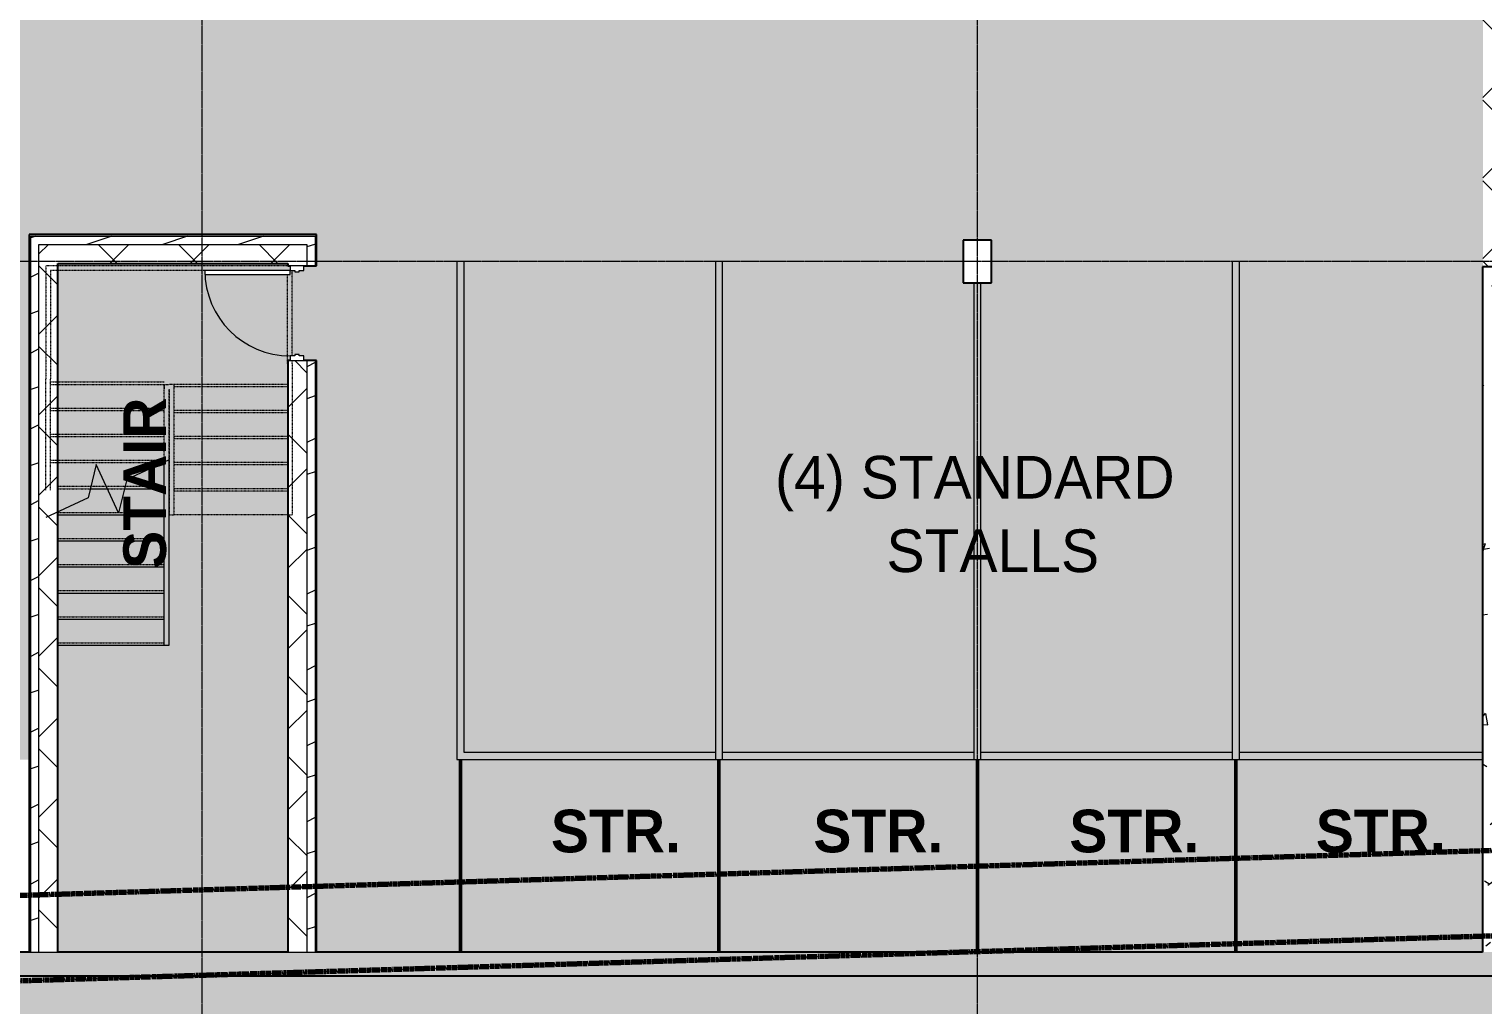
# Model space of a CAD drawing. Header units: inches. Extents: x -4414 to -113, y 9396 to 12816.
# Drawn here: x -2564 to -1951, y 9885 to 10297 of the extents above; entities that cross this region are included whole.
import ezdxf

# ---------------------------------------------------------------- set-up
doc = ezdxf.new("R2010")
doc.units = ezdxf.units.IN
doc.header["$MEASUREMENT"] = 0
for name, pattern in [('Double Dash 3_8_', [1, 0.375, -0.125, 0.125, -0.125, 0.125, -0.125]), ('Grid Line 1_2_', [0.875, 0.5, -0.125, 0.125, -0.125]), ('Overhead 1_16_', [0.101562, 0.0625, -0.039062])]:
    doc.linetypes.add(name, pattern=pattern)
for name, color, linetype, lineweight in [('0-1', 7, 'Continuous', 5), ('A-AREA-2', 250, 'Continuous', 50), ('A-AREA-IDEN', 2, 'Continuous', 9), ('A-DOOR', 31, 'Continuous', 9), ('A-DOOR-1', 31, 'Continuous', 13), ('A-DOOR-FRAM', 31, 'Continuous', 13), ('A-GENM', 5, 'Continuous', 9), ('A-GENM-IDEN', 13, 'Continuous', 9), ('A-WALL', 113, 'Continuous', 9), ('A-WALL-3', 113, 'Continuous', 25), ('A-WALL-PATT-2', 111, 'Continuous', 9), ('C-PROP-LINE', 91, 'Double Dash 3_8_', 70), ('C-TOPO', 7, 'Continuous', 9), ('S-COLS', 52, 'Continuous', 9), ('S-COLS-1', 52, 'Continuous', 25), ('S-FNDN-2', 32, 'Continuous', 25), ('S-GRID-1', 1, 'Grid Line 1_2_', 9), ('S-STRS', 31, 'Continuous', 9), ('S-STRS-5', 31, 'Continuous', 5), ('S-STRS-6', 31, 'Overhead 1_16_', 9), ('S-STRS-MBND', 31, 'Overhead 1_16_', 9), ('S-STRS-MBND-3', 31, 'Continuous', 9)]:
    doc.layers.add(name, color=color, linetype=linetype, lineweight=lineweight)
doc.layers.add('A-AREA-PATT-1', color=7, linetype='Continuous', lineweight=9, transparency=0.9)
doc.styles.add('Century Gothic', font='ufonts.com_century-gothic.ttf', dxfattribs={"height": 18})
doc.styles.add('Century Gothic_B', font='GOTHICB.TTF', dxfattribs={"height": 18})
pattern_1 = [(0, (0, 0), (48, 48), [48, -48]), (0, (0, 18), (48, 48), [48, -48]), (0, (0, 36), (48, 48), [48, -48]), (90, (6, 42), (-48, 48), [48, -48]), (90, (24, 42), (-48, 48), [48, -48]), (90, (42, 42), (-48, 48), [48, -48])]
pattern_2 = [(50, (0, 0), (55.0854, -4.81984), [5.76, -63.36]), (355, (0, 0), (-10.6557, 57.76853), [4.608, -50.688]), (100.451, (4.59, -0.4), (44.42947, 52.94866), [4.895, -53.848]), (46.184, (0, 15.36), (81.96444, -12.71212), [8.64, -95.04]), (96.636, (6.83, 14.3), (71.7815, 74.8124), [7.343, -80.772]), (351.184, (0, 15.36), (71.78195, 74.8124), [6.912, -76.032]), (21, (7.68, 11.52), (45.84207, -30.92146), [5.76, -63.36]), (326, (7.68, 11.52), (18.68706, 55.69148), [4.608, -50.688]), (71.451, (11.5, 8.943), (64.5289, 24.7701), [4.895, -53.848]), (37.5, (0, 0), (0.933895, 25.566816), [2.534, -47.539, 2.534, -48.922, -50.88]), (37.5, (0, 0), (0.933895, 25.566816), [-101.53, 2.534, -48.346]), (7.5, (0, 0), (20.20404, 30.2913), [2.534, -26.803, 2.534, -46.387, -19.392]), (7.5, (0, 0), (20.20404, 30.2913), [-78.259, 2.534, -16.858]), (327.5, (-17.126, 0), (40.997785, -1.732403), [2.534, -16.666, 2.534, -57.37, -79.488]), (327.5, (-17.126, 0), (40.997785, -1.732403), [-79.104, 2.534, -76.954]), (317.5, (-24.806, 0), (44.78888, 7.68784), [2.534, -22.426, 2.534, -37.248, -56.448]), (317.5, (-24.806, 0), (44.78888, 7.68784), [-64.742, 2.534, -53.914])]
pattern_3 = [(0, (0, 0), (61.44, 15.36), [2.534, -43.546, 2.534, -43.546, -245.76]), (0, (0, 0), (61.44, 15.36), [-92.16, 2.534, -89.626, 2.534, -43.546, -107.52]), (0, (0, 0), (61.44, 15.36), [-230.4, 2.534, -28.186, 2.534, -74.266]), (120, (23.04, 7.68), (-44.02215, 45.5286), [2.534, -43.546, 2.534, -43.546, -245.76]), (120, (23.04, 7.68), (-44.02215, 45.5286), [-92.16, 2.534, -89.626, 2.534, -43.546, -107.52]), (120, (23.04, 7.68), (-44.02215, 45.5286), [-230.4, 2.534, -28.186, 2.534, -74.266]), (240, (30.72, 38.4), (-17.41785, -60.8886), [2.534, -43.546, 2.534, -43.546, -245.76]), (240, (30.72, 38.4), (-17.41785, -60.8886), [-92.16, 2.534, -89.626, 2.534, -43.546, -107.52]), (240, (30.72, 38.4), (-17.41785, -60.8886), [-230.4, 2.534, -28.186, 2.534, -74.266])]
pattern_4 = [(45, (0, 0), (-16.970563, 16.970563), []), (135, (0, 0), (-16.970563, -16.970563), [])]
pattern_5 = [(216.87, (12.795, 31.987), (95.9612857, 63.9749714), [15.994, -143.942]), (206.565, (31.987, 22.391), (-31.986981, -31.986924), [35.763, -35.763]), (198.435, (31.987, 6.397), (-63.974746, -31.987128), [20.231, -80.922])]

# ---------------------------------------------------------------- blocks, each defined once
blk = doc.blocks.new('1750 Ox - Topography_rvt-1-FLOOR PLAN - BASEMENT')
at = {"layer": 'C-TOPO'}
h = blk.add_hatch(dxfattribs=at)
h.set_pattern_fill('FP_1', color=256, style=0, pattern_type=2)
h.set_pattern_definition(pattern_1)
h.paths.add_polyline_path([(-4244.96, 9706.1), (-4070.23, 9706.1), (-4070.23, 12148.59), (-4068.73, 12172.21), (-4064.23, 12195.45), (-4064.23, 9706.1), (-3984.43, 9706.1), (-3985.12, 9768.03), (-2561.12, 9811.51), (-2561.12, 9897.39), (-2637.92, 9897.39), (-2637.92, 9869.2), (-3902.72, 9830.57), (-3902.72, 10324.59), (-3830.72, 10324.59), (-3830.72, 10780.59), (-4004.23, 10780.59), (-4004.23, 12148.59), (-4002.41, 12169.43), (-3997, 12189.63), (-3988.16, 12208.59), (-3976.16, 12225.72), (-3961.37, 12240.51), (-3944.23, 12252.51), (-3925.28, 12261.35), (-3905.07, 12266.77), (-3884.23, 12268.59), (-2637.92, 12268.59), (-2637.92, 12088.59), (-2561.12, 12088.59), (-2561.12, 12268.59), (-514.29, 12268.59), (-514.29, 12328.59), (-3931.1, 12328.59), (-3907.86, 12333.08), (-3884.23, 12334.59), (-514.29, 12334.59), (-514.29, 12461.9), (-4244.96, 12461.9), (-4244.96, 9808.7)], flags=0)
h.paths.add_polyline_path([(-3866.72, 10552.59), (-3993.77, 10552.59), (-3993.77, 10676.21), (-3866.72, 10676.21), (-3866.72, 10568.45)], flags=0)
h = blk.add_hatch(dxfattribs=at)
h.set_pattern_fill('FP_1', color=256, style=0, pattern_type=2)
h.set_pattern_definition(pattern_1)
h.paths.add_polyline_path([(-673.72, 9706.1), (-514.29, 9706.1), (-514.29, 12268.59), (-2561.12, 12268.59), (-2561.12, 12088.59), (-2540.82, 12088.59), (-2422.69, 12078.59), (-1316.01, 12078.59), (-1318.08, 12088.59), (-1297.31, 12088.59), (-1296.41, 12078.59), (-704.43, 12078.59), (-701.33, 12088.59), (-635.88, 12088.59), (-636.72, 12078.44), (-636.72, 9907.39), (-2561.12, 9907.39), (-2561.12, 9811.51), (-3985.12, 9768.03), (-3984.43, 9706.1), (-747.46, 9706.1)], flags=0)
h.paths.add_polyline_path([(-4064.23, 9706.1), (-4064.23, 12195.45), (-4068.73, 12172.21), (-4070.23, 12148.59), (-4070.23, 9706.1), (-4069.25, 9706.1)], flags=0)
h.paths.add_polyline_path([(-3820.72, 10780.59), (-3820.72, 11276.53), (-3830.72, 11280.3), (-3830.72, 11598.84), (-3820.72, 11601.15), (-3820.72, 11690.89), (-3830.72, 11695.26), (-3830.72, 11718.87), (-3820.72, 11715.86), (-3820.72, 11876.26), (-3830.72, 11870.53), (-3830.72, 12075.88), (-3820.72, 12078.59), (-3167.26, 12078.59), (-3166.56, 12083.35), (-3169.46, 12083.37), (-3171.87, 12088.59), (-3149.04, 12088.59), (-3149.58, 12078.59), (-2891.23, 12078.59), (-2831.2, 12088.59), (-2637.92, 12088.59), (-2637.92, 12268.59), (-3884.23, 12268.59), (-3905.07, 12266.77), (-3925.28, 12261.35), (-3944.23, 12252.51), (-3961.37, 12240.51), (-3976.16, 12225.72), (-3988.16, 12208.59), (-3997, 12189.63), (-4002.41, 12169.43), (-4004.23, 12148.59), (-4004.23, 10780.59), (-3825.72, 10780.59)], flags=0)
h.paths.add_polyline_path([(-3555.07, 12086.41), (-3593.03, 12086.71), (-3592.11, 12088.59), (-3554.47, 12088.59)], flags=0)
h.paths.add_polyline_path([(-3799.39, 12088.34), (-3817.11, 12088.48), (-3817.07, 12088.59), (-3799.32, 12088.59)], flags=0)
h.paths.add_polyline_path([(-2561.12, 12328.59), (-514.29, 12328.59), (-514.29, 12334.59), (-3884.23, 12334.59), (-3907.86, 12333.08), (-3931.1, 12328.59), (-2637.92, 12328.59)], flags=0)
blk = doc.blocks.new('Parking_Stall_Multiple - STANDARD-1566100-FLOOR PLAN - BASEMENT')
at = {"layer": 'A-GENM'}
h = blk.add_hatch(color=256, dxfattribs=at)
h.paths.add_polyline_path([(0, 327), (210, 327), (210, 330), (106.5, 328.5), (3, 330)], flags=0)
h.paths.add_polyline_path([(0, 330), (3, 330), (3, 436), (210, 436), (210, 439), (0, 439), (0, 434.9)], flags=0)
h = blk.add_hatch(color=256, dxfattribs=at)
h.paths.add_polyline_path([(0, 218), (201, 218), (201, 220.87), (106.5, 219.5), (3, 221)], flags=0)
h.paths.add_polyline_path([(3, 330), (106.5, 328.5), (210, 330), (61.98, 330)], flags=0)
h.paths.add_polyline_path([(0, 327), (3, 330), (0.08, 329.92)], flags=0)
h.paths.add_polyline_path([(0, 221), (3, 221), (3, 327), (0, 326.96)], flags=0)
h = blk.add_hatch(color=256, dxfattribs=at)
h.paths.add_polyline_path([(0, 109), (210, 109), (210, 112), (106.5, 110.5), (3, 112)], flags=0)
h.paths.add_polyline_path([(3, 221), (106.5, 219.5), (201, 220.87), (201, 221), (61.98, 221)], flags=0)
h.paths.add_polyline_path([(0, 218), (3, 221), (0.08, 220.92)], flags=0)
h.paths.add_polyline_path([(0, 201.74), (0.08, 112), (3, 112), (3, 218), (0, 217.96)], flags=0)
h = blk.add_hatch(color=256, dxfattribs=at)
h.paths.add_polyline_path([(3, 112), (106.5, 110.5), (210, 112), (24.3, 112)], flags=0)
h.paths.add_polyline_path([(0, 109), (3, 112), (0.08, 111.92)], flags=0)
h.paths.add_polyline_path([(0, 87.7), (0, 6.5), (3, 6.5), (3, 109), (0, 108.96)], flags=0)
for p, q in [((210, 439), (0, 439)), ((0, 439), (0, 327)), ((3, 330), (3, 436)), ((3, 436), (210, 436)), ((210, 436), (210, 439)), ((210, 330), (0, 330)), ((0, 330), (0, 218)), ((0, 327), (210, 327)), ((210, 330), (3, 330)), ((3, 221), (3, 327)), ((3, 327), (210, 327)), ((210, 327), (210, 330)), ((210, 327), (210, 330)), ((201, 221), (0, 221)), ((0, 221), (0, 109)), ((201, 221), (3, 221)), ((0, 218), (201, 218)), ((3, 112), (3, 218)), ((3, 218), (201, 218)), ((210, 112), (0, 112)), ((0, 112), (0, 6.5)), ((210, 112), (3, 112)), ((210, 109), (210, 112)), ((210, 109), (210, 112)), ((0, 109), (210, 109)), ((3, 6.5), (3, 109)), ((3, 109), (210, 109))]:
    blk.add_line(p, q, dxfattribs=at)
blk = doc.blocks.new('Concrete-Rectangular-Column - ONE-V25-FLOOR PLAN - BASEMENT')
at = {"layer": 'S-COLS'}
h = blk.add_hatch(dxfattribs=at)
h.set_pattern_fill('FP_24', color=256, style=0, pattern_type=2)
h.set_pattern_definition([(50, (2164.224, -10198.59), (55.0854, -4.81984), [5.76, -63.36]), (355, (2164.224, -10198.59), (-10.6557, 57.76853), [4.608, -50.688]), (100.451, (2168.814, -10198.99), (44.42947, 52.94866), [4.895, -53.848]), (46.184, (2164.224, -10183.23), (81.96444, -12.71212), [8.64, -95.04]), (96.636, (2171.054, -10184.29), (71.7815, 74.8124), [7.343, -80.772]), (351.184, (2164.22, -10183.23), (71.78195, 74.8124), [6.912, -76.032]), (21, (2171.904, -10187.07), (45.84207, -30.92146), [5.76, -63.36]), (326, (2171.904, -10187.07), (18.68706, 55.69148), [4.608, -50.688]), (71.451, (2175.724, -10189.646), (64.5289, 24.7701), [4.895, -53.848]), (37.5, (2164.224, -10198.589), (0.933895, 25.566816), [2.534, -47.539, 2.534, -48.922, -50.88]), (37.5, (2164.224, -10198.589), (0.933895, 25.566816), [-101.53, 2.534, -48.346]), (7.5, (2164.224, -10198.59), (20.20404, 30.2913), [2.534, -26.803, 2.534, -46.387, -19.392]), (7.5, (2164.224, -10198.59), (20.20404, 30.2913), [-78.259, 2.534, -16.858]), (327.5, (2147.097, -10198.59), (40.997785, -1.732403), [2.534, -16.666, 2.534, -57.37, -79.488]), (327.5, (2147.097, -10198.59), (40.997785, -1.732403), [-79.104, 2.534, -76.954]), (317.5, (2139.417, -10198.59), (44.78888, 7.68784), [2.534, -22.426, 2.534, -37.248, -56.448]), (317.5, (2139.417, -10198.59), (44.78888, 7.68784), [-64.742, 2.534, -53.914])])
h.paths.add_polyline_path([(1.37, -9), (6, -9), (6, 9), (-6, 9), (-6, -9), (-1.37, -9)], flags=0)
at = {"layer": 'S-COLS-1'}
for p, q in [((6, 9), (-6, 9)), ((-6, 9), (-6, -9)), ((6, -9), (6, 9)), ((-6, -9), (6, -9))]:
    blk.add_line(p, q, dxfattribs=at)
blk = doc.blocks.new('HOLLOW METAL - STAIR DOOR-1764014-FLOOR PLAN - BASEMENT')
at = {"layer": 'A-DOOR'}
blk.add_arc((18, 5.3125), 36, 90, 180, dxfattribs=at)
at = {"layer": 'A-DOOR-1'}
for p, q in [((18, 41.3125), (16.25, 41.3125)), ((16.25, 41.3125), (16.25, 5.3125)), ((18, 5.3125), (18, 41.3125)), ((16.25, 5.3125), (18, 5.3125))]:
    blk.add_line(p, q, dxfattribs=at)
at = {"layer": 'A-DOOR-FRAM'}
for p, q in [((-18, 5.3125), (-20, 5.3125)), ((-20, 5.3125), (-20, -0.4375)), ((-18, 3.375), (-18, 5.3125)), ((-17.375, 3.375), (-18, 3.375)), ((-18, -0.4375), (-18, 1.5)), ((-18, 1.5), (-17.375, 1.5)), ((-17.375, 1.5), (-17.375, 3.375)), ((18, 3.375), (17.375, 3.375)), ((17.375, 3.375), (17.375, 1.5)), ((17.375, 1.5), (18, 1.5)), ((18, 5.3125), (18, 3.375)), ((20, 5.3125), (18, 5.3125)), ((18, 1.5), (18, -0.4375)), ((20, -0.4375), (20, 5.3125)), ((-20, -0.4375), (-18, -0.4375)), ((18, -0.4375), (20, -0.4375))]:
    blk.add_line(p, q, dxfattribs=at)
blk = doc.blocks.new('Family - ___-1749192-FLOOR PLAN - BASEMENT')
at = {"layer": 'C-PROP-LINE'}
for p, q in [((-3866.79, 9891.7), (-711.99, 9988.04)), ((-3926.73, 9853.85), (-675.64, 9953.13))]:
    blk.add_line(p, q, dxfattribs=at)

msp = doc.modelspace()

# ---------------------------------------------------------------- hatches: boundary and pattern name
at = {"layer": 'A-AREA-PATT-1'}
h = msp.add_hatch(color=256, dxfattribs=at)
h.paths.add_polyline_path([(-2382.2237, 9902.3894), (-2382.2237, 9907.3894), (-2448.9862, 9907.3894), (-2448.9862, 9902.3894)], flags=0)
h.paths.add_polyline_path([(-3825.7237, 10780.5894), (-3820.7238, 10780.5894), (-3820.7238, 11276.5276), (-3825.7237, 11278.4131), (-3825.7237, 10787.6309)], flags=0)
h.paths.add_polyline_path([(-3825.7237, 11599.9962), (-3820.7238, 11601.1509), (-3820.7238, 11690.8916), (-3825.7237, 11693.078), (-3825.7237, 11616.5068)], flags=0)
h.paths.add_polyline_path([(-3820.7238, 11715.8577), (-3820.7238, 11876.2625), (-3825.7237, 11873.3982), (-3825.7237, 11717.3638)], flags=0)
h.paths.add_polyline_path([(-3825.7237, 12077.2367), (-3820.7237, 12078.5896), (-3167.2635, 12078.5896), (-3166.5619, 12083.3457), (-3169.4647, 12083.3687), (-3169.5664, 12083.5894), (-3825.7237, 12083.5894), (-3825.7237, 12078.5896)], flags=0)
h.paths.add_polyline_path([(-1951.3692, 12078.5896), (-1946.2237, 12078.5897), (-1946.2237, 12083.5894), (-2448.9862, 12083.5894), (-2448.9862, 12080.8155), (-2422.6915, 12078.5896), (-1951.6604, 12078.5896)], flags=0)
h.paths.add_polyline_path([(-3135.2237, 12078.5896), (-2891.2253, 12078.5896), (-2861.2134, 12083.5894), (-3149.3116, 12083.5894), (-3149.584, 12078.5896), (-3147.2237, 12078.5896)], flags=0)
h = msp.add_hatch(color=256, dxfattribs=at)
h.paths.add_polyline_path([(-2382.2237, 9907.3894), (-2382.2237, 9988.5894), (-2383.7237, 9988.5894), (-2383.7237, 10198.5894), (-2380.7237, 10198.5894), (-2380.7237, 9991.5894), (-2274.7237, 9991.5894), (-2274.7237, 10198.5894), (-2271.7237, 10198.5894), (-2271.6864, 9991.5894), (-2165.7237, 9991.5894), (-2165.7237, 10189.5894), (-2170.2237, 10189.5894), (-2170.2237, 10207.5894), (-2158.2237, 10207.5894), (-2158.2237, 10189.5894), (-2162.7237, 10189.5894), (-2162.7237, 9991.5894), (-2056.7237, 9991.5894), (-2056.7237, 10198.5894), (-2053.7237, 10198.5894), (-2053.6501, 9991.5894), (-1951.2237, 9991.5894), (-1951.2237, 10196.3894), (-1951.0362, 10196.3894), (-1951.0362, 10478.3894), (-1951.2237, 10478.3894), (-1951.2237, 10683.5894), (-2053.7237, 10683.5894), (-2053.7237, 10476.5894), (-2056.7237, 10476.5894), (-2056.7237, 10683.5894), (-2162.7237, 10683.5894), (-2162.7237, 10561.5894), (-2158.2237, 10561.5894), (-2158.2237, 10543.5894), (-2162.7237, 10543.5894), (-2162.7237, 10476.5894), (-2165.7237, 10476.5894), (-2165.7237, 10543.5894), (-2170.2237, 10543.5894), (-2170.2237, 10561.5894), (-2165.7237, 10561.5894), (-2165.7237, 10683.5894), (-2271.7237, 10683.5894), (-2271.7237, 10476.5894), (-2274.7237, 10476.5894), (-2274.7237, 10683.5894), (-2380.7237, 10683.5894), (-2380.7237, 10476.5894), (-2383.7237, 10476.5894), (-2383.7237, 10683.5894), (-2489.7237, 10683.5894), (-2489.7237, 10561.5894), (-2485.2237, 10561.5894), (-2485.2237, 10543.5894), (-2489.7237, 10543.5894), (-2489.7237, 10476.5894), (-2492.7237, 10476.5894), (-2492.7237, 10543.5894), (-2497.2237, 10543.5894), (-2497.2237, 10561.5894), (-2492.7237, 10561.5894), (-2492.7237, 10857.5894), (-2497.2237, 10857.5894), (-2497.2237, 10875.5894), (-2492.7237, 10875.5894), (-2492.7237, 10896.5894), (-2489.7237, 10896.5894), (-2489.7237, 10875.5894), (-2485.2237, 10875.5894), (-2485.2237, 10857.5894), (-2489.7237, 10857.5894), (-2489.7237, 10689.5894), (-2383.7237, 10689.5894), (-2383.7237, 10896.5894), (-2380.7237, 10896.5894), (-2380.6368, 10689.5894), (-2274.7237, 10689.5894), (-2274.7237, 10896.5894), (-2271.7237, 10896.5894), (-2271.6368, 10689.5894), (-2165.7237, 10689.5894), (-2165.7237, 10857.5894), (-2170.2237, 10857.5894), (-2170.2237, 10875.5894), (-2165.7237, 10875.5894), (-2165.7237, 10896.5894), (-2162.7237, 10896.5894), (-2162.7237, 10875.5894), (-2158.2237, 10875.5894), (-2158.2237, 10857.5894), (-2162.7237, 10857.5894), (-2162.6368, 10689.5894), (-2056.7237, 10689.5894), (-2056.7237, 10896.5894), (-2053.7237, 10896.5894), (-2053.6368, 10689.5894), (-1951.2237, 10689.5894), (-1951.2237, 10892.3894), (-1951.0362, 10892.3894), (-1951.0362, 11180.3894), (-1951.2237, 11180.3894), (-1951.2237, 11379.5894), (-2053.7237, 11379.5894), (-2053.7237, 11172.5894), (-2056.7237, 11172.5894), (-2056.7237, 11379.5894), (-2162.7237, 11379.5894), (-2162.7237, 11209.5894), (-2158.2237, 11209.5894), (-2158.2237, 11191.5894), (-2162.7237, 11191.5894), (-2162.7237, 11172.5894), (-2165.7237, 11172.5894), (-2165.7237, 11191.5894), (-2170.2237, 11191.5894), (-2170.2237, 11209.5894), (-2165.7237, 11209.5894), (-2165.7237, 11379.5894), (-2271.7237, 11379.5894), (-2271.7237, 11172.5894), (-2274.7237, 11172.5894), (-2274.7237, 11379.5894), (-2380.7237, 11379.5894), (-2380.7237, 11172.5894), (-2383.7237, 11172.5894), (-2383.7237, 11379.5894), (-2489.7237, 11379.5894), (-2489.7237, 11209.5894), (-2485.2237, 11209.5894), (-2485.2237, 11191.5894), (-2489.7237, 11191.5894), (-2489.7237, 11172.5894), (-2492.7237, 11172.5894), (-2492.7237, 11191.5894), (-2497.2237, 11191.5894), (-2497.2237, 11209.5894), (-2492.7237, 11209.5894), (-2492.7237, 11525.5894), (-2497.2237, 11525.5894), (-2497.2237, 11543.5894), (-2492.7237, 11543.5894), (-2492.7237, 11592.5894), (-2489.7237, 11592.5894), (-2489.7237, 11543.5894), (-2485.2237, 11543.5894), (-2485.2237, 11525.5894), (-2489.7237, 11525.5894), (-2489.7237, 11385.5894), (-2383.7237, 11385.5894), (-2383.7237, 11592.5894), (-2380.7237, 11592.5894), (-2380.6368, 11385.5894), (-2274.7237, 11385.5894), (-2274.7237, 11592.5894), (-2271.7237, 11592.5894), (-2271.6368, 11385.5894), (-2165.7237, 11385.5894), (-2165.7237, 11525.5894), (-2170.2237, 11525.5894), (-2170.2237, 11543.5894), (-2165.7237, 11543.5894), (-2165.7237, 11592.5894), (-2162.7237, 11592.5894), (-2162.7237, 11543.5894), (-2158.2237, 11543.5894), (-2158.2237, 11525.5894), (-2162.7237, 11525.5894), (-2162.6368, 11385.5894), (-2056.7237, 11385.5894), (-2056.7237, 11592.5894), (-2053.7237, 11592.5894), (-2053.6368, 11385.5894), (-1951.2237, 11385.5894), (-1951.2237, 11585.5894), (-1951.0362, 11585.5894), (-1951.0362, 11873.5894), (-1951.2237, 11873.5894), (-1951.2237, 12075.5894), (-2053.7237, 12075.5894), (-2053.7237, 11868.5894), (-2056.7237, 11868.5894), (-2056.7237, 12075.5894), (-2162.7237, 12075.5894), (-2162.7237, 11877.5894), (-2158.2237, 11877.5894), (-2158.2237, 11859.5894), (-2170.2237, 11859.5894), (-2170.2237, 11877.5894), (-2165.7237, 11877.5894), (-2165.7237, 12075.5894), (-2271.7237, 12075.5894), (-2271.7237, 11868.5894), (-2274.7237, 11868.5894), (-2274.7237, 12075.5894), (-2380.7237, 12075.5894), (-2380.7237, 11868.5894), (-2383.7237, 11868.5894), (-2383.7237, 12078.5894), (-2442.9237, 12078.5894), (-2442.9237, 11906.4644), (-2448.2987, 11906.4644), (-2448.2987, 11904.4644), (-2448.9862, 11904.4644), (-2448.9862, 11868.4644), (-2448.2987, 11868.4644), (-2448.2987, 11866.4644), (-2442.9237, 11866.4644), (-2442.9237, 11850.3394), (-2564.1237, 11850.3394), (-2564.1331, 12078.5894), (-2594.7237, 12078.5894), (-2594.7237, 11868.5894), (-2597.7237, 11868.5894), (-2597.7237, 12075.5894), (-2703.7237, 12075.5894), (-2703.7237, 11868.5894), (-2706.7237, 11868.5894), (-2706.7237, 12075.5894), (-2812.7237, 12075.5894), (-2812.7237, 11877.5894), (-2808.2237, 11877.5894), (-2808.2237, 11859.5894), (-2820.2237, 11859.5894), (-2820.2237, 11877.5894), (-2815.7237, 11877.5894), (-2815.7237, 12075.5894), (-2921.7237, 12075.5894), (-2921.7237, 11868.5894), (-2924.7237, 11868.5894), (-2924.7237, 12075.5894), (-3030.7237, 12075.5894), (-3030.7237, 11868.5894), (-3033.7237, 11868.5894), (-3033.7237, 12075.5894), (-3139.7237, 12075.5894), (-3139.7237, 11877.5894), (-3135.2237, 11877.5894), (-3135.2237, 11859.5894), (-3147.2237, 11859.5894), (-3147.2237, 11877.5894), (-3142.7237, 11877.5894), (-3142.7237, 12075.5894), (-3248.7237, 12075.5894), (-3248.7237, 11868.5894), (-3251.7237, 11868.5894), (-3251.7237, 12075.5894), (-3357.7237, 12075.5894), (-3357.7237, 11868.5894), (-3360.7237, 11868.5894), (-3360.7237, 12075.5894), (-3466.7237, 12075.5894), (-3466.7237, 11877.5894), (-3462.2237, 11877.5894), (-3462.2237, 11859.5894), (-3474.2237, 11859.5894), (-3474.2237, 11877.5894), (-3469.7237, 11877.5894), (-3469.7237, 12075.5894), (-3575.7237, 12075.5894), (-3575.7237, 11868.5894), (-3578.7237, 11868.5894), (-3578.7237, 12075.5894), (-3684.7237, 12075.5894), (-3684.7237, 11868.5894), (-3687.7237, 11868.5894), (-3687.7237, 12075.5894), (-3793.7237, 12075.5894), (-3793.7237, 11868.5894), (-3796.7237, 11868.5894), (-3796.7237, 12078.5894), (-3820.7237, 12078.5893), (-3820.7237, 10686.5894), (-3796.7237, 10686.5894), (-3796.7237, 10896.5894), (-3793.7237, 10896.5894), (-3793.7237, 10689.5894), (-3687.7237, 10689.5894), (-3687.7237, 10896.5894), (-3684.7237, 10896.5894), (-3684.7237, 10689.5894), (-3578.7237, 10689.5894), (-3578.7237, 10896.5894), (-3575.7237, 10896.5894), (-3575.7237, 10689.5894), (-3469.7237, 10689.5894), (-3469.7237, 10857.5894), (-3474.2237, 10857.5894), (-3474.2237, 10875.5894), (-3469.7237, 10875.5894), (-3469.7237, 10896.5894), (-3466.7237, 10896.5894), (-3466.7237, 10875.5894), (-3462.2237, 10875.5894), (-3462.2237, 10857.5894), (-3466.7237, 10857.5894), (-3466.7237, 10689.5894), (-3360.7237, 10689.5894), (-3360.7237, 10896.5894), (-3357.7237, 10896.5894), (-3357.7237, 10689.5894), (-3251.7237, 10689.5894), (-3251.7237, 10896.5894), (-3248.7237, 10896.5894), (-3248.7237, 10689.5894), (-3142.7237, 10689.5894), (-3142.7237, 10857.5894), (-3147.2237, 10857.5894), (-3147.2237, 10875.5894), (-3142.7237, 10875.5894), (-3142.7237, 10896.5894), (-3139.7237, 10896.5894), (-3139.7237, 10875.5894), (-3135.2237, 10875.5894), (-3135.2237, 10857.5894), (-3139.7237, 10857.5894), (-3139.7237, 10689.5894), (-3033.7237, 10689.5894), (-3033.7237, 10896.5894), (-3030.7237, 10896.5894), (-3030.7237, 10689.5894), (-2924.7237, 10689.5894), (-2924.7237, 10896.5894), (-2921.7237, 10896.5894), (-2921.7237, 10689.5894), (-2815.7237, 10689.5894), (-2815.7237, 10857.5894), (-2820.2237, 10857.5894), (-2820.2237, 10875.5894), (-2815.7237, 10875.5894), (-2815.7237, 10896.5894), (-2812.7237, 10896.5894), (-2812.7237, 10875.5894), (-2808.2237, 10875.5894), (-2808.2237, 10857.5894), (-2812.7237, 10857.5894), (-2812.7237, 10686.5894), (-2801.7237, 10686.5894), (-2801.7237, 10552.5894), (-2808.2237, 10552.5894), (-2808.2237, 10543.5894), (-2820.2237, 10543.5894), (-2820.2237, 10552.5894), (-3074.7237, 10552.5894), (-3074.7237, 10624.5894), (-3362.7237, 10624.5894), (-3362.7237, 10686.5894), (-3595.8124, 10686.5894), (-3595.8124, 10668.3894), (-3479.7237, 10668.3894), (-3479.7126, 10557.3769), (-3474.2237, 10557.3769), (-3474.2237, 10561.5894), (-3462.2237, 10561.5894), (-3462.2237, 10557.3769), (-3288.6612, 10557.3769), (-3288.6612, 10552.5894), (-3147.2237, 10552.5894), (-3147.2237, 10561.5894), (-3135.2237, 10561.5894), (-3135.2237, 10543.5894), (-3144.609, 10543.5894), (-3144.609, 10324.5894), (-3093.107, 10324.5894), (-3093.107, 10198.5894), (-3090.107, 10198.5894), (-3090.107, 9991.5894), (-2984.107, 9991.5894), (-2984.107, 10198.5894), (-2981.107, 10198.5894), (-2981.107, 9988.5894), (-2924.107, 9988.5894), (-2924.107, 10198.5894), (-2921.107, 10198.5894), (-2921.107, 9991.5894), (-2815.107, 9991.5894), (-2815.107, 10189.5894), (-2820.2237, 10189.5894), (-2820.2237, 10207.5894), (-2808.2237, 10207.5894), (-2808.2237, 10189.5894), (-2812.107, 10189.5894), (-2812.107, 9988.5894), (-2742.107, 9988.5894), (-2742.107, 10198.5894), (-2739.107, 10198.5894), (-2739.107, 9991.5894), (-2610.107, 9991.5894), (-2610.107, 10198.5894), (-2607.107, 10198.5894), (-2607.107, 9988.5894), (-2564.1237, 9988.5894), (-2564.1237, 10209.9394), (-2442.9237, 10209.9394), (-2442.9237, 10196.8144), (-2448.2987, 10196.8144), (-2448.2987, 10194.8144), (-2448.9862, 10194.8144), (-2448.9862, 10158.8144), (-2448.2987, 10158.8144), (-2448.2987, 10156.8144), (-2442.9237, 10156.8144), (-2442.9237, 9907.3894), (-2382.3081, 9907.3894)], flags=0)
h.paths.add_polyline_path([(-2812.7237, 11172.5894), (-2815.7237, 11172.5894), (-2815.7237, 11191.5894), (-2820.2237, 11191.5894), (-2820.2237, 11209.5894), (-2815.7237, 11209.5894), (-2815.7237, 11379.5894), (-2921.7237, 11379.5894), (-2921.7237, 11172.5894), (-2924.7237, 11172.5894), (-2924.8107, 11379.5894), (-3030.7237, 11379.5894), (-3030.7237, 11172.5894), (-3033.7237, 11172.5894), (-3033.8107, 11379.5894), (-3139.7237, 11379.5894), (-3139.7237, 11209.5894), (-3135.2237, 11209.5894), (-3135.2237, 11191.5894), (-3139.7237, 11191.5894), (-3139.7237, 11172.5894), (-3142.7237, 11172.5894), (-3142.7237, 11191.5894), (-3147.2237, 11191.5894), (-3147.2237, 11209.5894), (-3142.7237, 11209.5894), (-3142.8107, 11379.5894), (-3248.7237, 11379.5894), (-3248.7237, 11172.5894), (-3251.7237, 11172.5894), (-3251.8107, 11379.5894), (-3357.7237, 11379.5894), (-3357.7237, 11172.5894), (-3360.7237, 11172.5894), (-3360.8107, 11379.5894), (-3466.7237, 11379.5894), (-3466.7237, 11209.5894), (-3462.2237, 11209.5894), (-3462.2237, 11191.5894), (-3466.7237, 11191.5894), (-3466.7237, 11172.5894), (-3469.7237, 11172.5894), (-3469.7237, 11191.5894), (-3474.2237, 11191.5894), (-3474.2237, 11209.5894), (-3469.7237, 11209.5894), (-3469.8107, 11379.5894), (-3575.7237, 11379.5894), (-3575.7237, 11172.5894), (-3578.7237, 11172.5894), (-3578.8107, 11379.5894), (-3684.7237, 11379.5894), (-3684.7237, 11172.5894), (-3687.7237, 11172.5894), (-3687.8107, 11379.5894), (-3793.7237, 11379.5894), (-3793.7237, 11172.5894), (-3796.7237, 11172.5894), (-3796.7237, 11592.5894), (-3793.7237, 11592.5894), (-3793.7237, 11385.5894), (-3687.7237, 11385.5894), (-3687.7237, 11592.5894), (-3684.7237, 11592.5894), (-3684.7237, 11385.5894), (-3578.7237, 11385.5894), (-3578.7237, 11592.5894), (-3575.7237, 11592.5894), (-3575.7237, 11385.5894), (-3469.7237, 11385.5894), (-3469.7237, 11525.5894), (-3474.2237, 11525.5894), (-3474.2237, 11543.5894), (-3469.7237, 11543.5894), (-3469.7237, 11592.5894), (-3466.7237, 11592.5894), (-3466.7237, 11543.5894), (-3462.2237, 11543.5894), (-3462.2237, 11525.5894), (-3466.7237, 11525.5894), (-3466.7237, 11385.5894), (-3360.7237, 11385.5894), (-3360.7237, 11592.5894), (-3357.7237, 11592.5894), (-3357.7237, 11385.5894), (-3251.7237, 11385.5894), (-3251.7237, 11592.5894), (-3248.7237, 11592.5894), (-3248.7237, 11385.5894), (-3142.7237, 11385.5894), (-3142.7237, 11525.5894), (-3147.2237, 11525.5894), (-3147.2237, 11543.5894), (-3142.7237, 11543.5894), (-3142.7237, 11592.5894), (-3139.7237, 11592.5894), (-3139.7237, 11543.5894), (-3135.2237, 11543.5894), (-3135.2237, 11525.5894), (-3139.7237, 11525.5894), (-3139.7237, 11385.5894), (-3033.7237, 11385.5894), (-3033.7237, 11592.5894), (-3030.7237, 11592.5894), (-3030.7237, 11385.5894), (-2924.7237, 11385.5894), (-2924.7237, 11592.5894), (-2921.7237, 11592.5894), (-2921.7237, 11385.5894), (-2815.7237, 11385.5894), (-2815.7237, 11525.5894), (-2820.2237, 11525.5894), (-2820.2237, 11543.5894), (-2815.7237, 11543.5894), (-2815.7237, 11592.5894), (-2812.7237, 11592.5894), (-2812.7237, 11543.5894), (-2808.2237, 11543.5894), (-2808.2237, 11525.5894), (-2812.7237, 11525.5894), (-2812.7237, 11209.5894), (-2808.2237, 11209.5894), (-2808.2237, 11191.5894), (-2812.7237, 11191.5894)], flags=0)
h = msp.add_hatch(color=256, dxfattribs=at)
h.paths.add_polyline_path([(-2455.3131, 9907.3894), (-2455.0487, 9907.3894), (-2455.0487, 10156.8144), (-2454.0487, 10156.8144), (-2454.0487, 10158.8144), (-2452.1112, 10158.8144), (-2452.1112, 10159.4394), (-2450.2362, 10159.4394), (-2450.2362, 10158.8144), (-2448.9862, 10158.8144), (-2448.9862, 10194.8144), (-2450.2362, 10194.8144), (-2450.2362, 10194.1894), (-2452.1112, 10194.1894), (-2452.1112, 10194.8144), (-2454.0487, 10194.8144), (-2454.0487, 10196.8144), (-2455.0487, 10196.8144), (-2455.0487, 10197.8144), (-2551.9987, 10197.8144), (-2551.9987, 10093.0977), (-2539.318, 10099.0108), (-2535.9157, 10113.0104), (-2526.4068, 10092.6184), (-2523.0045, 10106.618), (-2505.1612, 10114.9384), (-2505.1612, 10036.8144), (-2551.9987, 10036.8144), (-2551.9987, 9907.3894), (-2496.2099, 9907.3894)], flags=0)
h.paths.add_polyline_path([(-2490.0487, 10193.0644), (-2490.0487, 10194.8144), (-2454.0487, 10194.8144), (-2454.0487, 10193.0644), (-2455.0487, 10193.0644)], flags=0)
for points in [[(-2273.2379, 9907.3894), (-2273.2237, 9907.4522), (-2273.2237, 9988.5894), (-2382.2237, 9988.5894), (-2382.2237, 9907.3894), (-2274.7237, 9907.3894)], [(-2165.7237, 9907.3894), (-2164.2237, 9907.3894), (-2164.2237, 9988.5894), (-2273.2237, 9988.5894), (-2273.2237, 9907.3894), (-2166.6476, 9907.3894)], [(-2055.2237, 9907.3894), (-2055.2237, 9988.5894), (-2164.2237, 9988.5894), (-2164.2237, 9907.3894), (-2056.7237, 9907.3894)], [(-1951.2237, 9907.3894), (-1951.2237, 9988.5894), (-2055.2237, 9988.5894), (-2055.2237, 9907.3894), (-1972.5237, 9907.3894)], [(-2448.9862, 9902.3894), (-2448.9862, 9907.3894), (-2558.0612, 9907.3894), (-2558.0612, 9902.3894), (-2496.2099, 9902.3894)]]:
    msp.add_hatch(color=256, dxfattribs=at).paths.add_polyline_path(points, flags=0)
at = {"layer": 'A-WALL-PATT-2'}
h = msp.add_hatch(dxfattribs=at)
h.set_pattern_fill('FP_27', color=256, style=0, pattern_type=2)
h.set_pattern_definition(pattern_4)
h.paths.add_polyline_path([(-1951.0362, 10196.3894), (-1941.4112, 10196.3894), (-1941.4112, 10478.3894), (-1951.0362, 10478.3894), (-1951.0362, 10395.0484)], flags=0)
h = msp.add_hatch(dxfattribs=at)
h.set_pattern_fill('FP_28', color=256, style=0, pattern_type=2)
h.set_pattern_definition(pattern_3)
h.paths.add_polyline_path([(-2564.1237, 9907.3894), (-2563.4987, 9907.3894), (-2563.4987, 10209.9394), (-2564.1237, 10209.9394), (-2564.1237, 9907.3994)], flags=0)
h = msp.add_hatch(dxfattribs=at)
h.set_pattern_fill('FP_28', color=256, style=0, pattern_type=2)
h.set_pattern_definition(pattern_3)
h.paths.add_polyline_path([(-2442.9237, 10209.3144), (-2442.9237, 10209.9394), (-2563.4987, 10209.9394), (-2563.4987, 10209.3144), (-2443.5487, 10209.3144)], flags=0)
h = msp.add_hatch(dxfattribs=at)
h.set_pattern_fill('FP_29', color=256, style=0, pattern_type=2)
h.set_pattern_definition(pattern_5)
h.paths.add_polyline_path([(-2561.1237, 9907.3894), (-2559.9987, 9907.3894), (-2559.9987, 10209.3144), (-2563.4987, 10209.3144), (-2563.4987, 9907.3894)], flags=0)
h = msp.add_hatch(dxfattribs=at)
h.set_pattern_fill('FP_29', color=256, style=0, pattern_type=2)
h.set_pattern_definition(pattern_5)
h.paths.add_polyline_path([(-2443.5487, 10205.8144), (-2443.5487, 10209.3144), (-2559.9987, 10209.3144), (-2559.9987, 10205.8144), (-2447.0487, 10205.8144)], flags=0)
h = msp.add_hatch(dxfattribs=at)
h.set_pattern_fill('FP_28', color=256, style=0, pattern_type=2)
h.set_pattern_definition(pattern_3)
h.paths.add_polyline_path([(-2443.5487, 9907.3894), (-2442.9237, 9907.3894), (-2442.9237, 10156.8144), (-2443.5487, 10156.8144), (-2443.5487, 9907.4019)], flags=0)
h.paths.add_polyline_path([(-2443.1112, 10196.8144), (-2442.9237, 10196.8144), (-2442.9237, 10209.3144), (-2443.5487, 10209.3144), (-2443.5487, 10196.8144)], flags=0)
h = msp.add_hatch(dxfattribs=at)
h.set_pattern_fill('FP_27', color=256, style=0, pattern_type=2)
h.set_pattern_definition(pattern_4)
h.paths.add_polyline_path([(-2551.9992, 9907.3894), (-2551.9987, 9907.3894), (-2551.9987, 10205.8144), (-2559.9987, 10205.8144), (-2559.9987, 9907.3894)], flags=0)
h = msp.add_hatch(dxfattribs=at)
h.set_pattern_fill('FP_27', color=256, style=0, pattern_type=2)
h.set_pattern_definition(pattern_4)
h.paths.add_polyline_path([(-2496.2099, 10197.8144), (-2447.0487, 10197.8144), (-2447.0487, 10205.8144), (-2551.9987, 10205.8144), (-2551.9987, 10197.8144)], flags=0)
h = msp.add_hatch(dxfattribs=at)
h.set_pattern_fill('FP_29', color=256, style=0, pattern_type=2)
h.set_pattern_definition(pattern_5)
h.paths.add_polyline_path([(-2447.0487, 9907.3894), (-2443.5487, 9907.3894), (-2443.5487, 10156.8144), (-2447.0487, 10156.8144), (-2447.0487, 9907.4591)], flags=0)
h.paths.add_polyline_path([(-2447.0487, 10196.8144), (-2443.5487, 10196.8144), (-2443.5487, 10205.8144), (-2447.0487, 10205.8144), (-2447.0487, 10197.8144)], flags=0)
h = msp.add_hatch(dxfattribs=at)
h.set_pattern_fill('FP_27', color=256, style=0, pattern_type=2)
h.set_pattern_definition(pattern_4)
h.paths.add_polyline_path([(-2447.0492, 9907.3894), (-2447.0487, 9907.3894), (-2447.0487, 10156.8144), (-2455.0487, 10156.8144), (-2455.0487, 9907.3894)], flags=0)
h.paths.add_polyline_path([(-2447.0487, 10196.8144), (-2447.0487, 10197.8144), (-2455.0487, 10197.8144), (-2455.0487, 10196.8144), (-2448.2987, 10196.8144)], flags=0)
h = msp.add_hatch(dxfattribs=at)
h.set_pattern_fill('FP_2', color=256, style=0, pattern_type=2)
h.set_pattern_definition(pattern_2)
h.paths.add_polyline_path([(-1951.2237, 9907.3894), (-1941.2237, 9907.3894), (-1941.2237, 10196.3894), (-1951.2237, 10196.3894), (-1951.2237, 10050.5724)], flags=0)
h = msp.add_hatch(dxfattribs=at)
h.set_pattern_fill('FP_2', color=256, style=0, pattern_type=2)
h.set_pattern_definition(pattern_2)
h.paths.add_polyline_path([(-2612.7934, 9897.3894), (-2561.1237, 9897.3894), (-2561.1237, 9907.3894), (-2737.8743, 9907.3894), (-2726.1781, 9897.3894), (-2691.2974, 9897.3894)], flags=0)
h.paths.add_polyline_path([(-3820.7237, 9897.3894), (-3712.7094, 9897.3894), (-3709.9989, 9898.3425), (-3830.7237, 9897.3894)], flags=0)
h.paths.add_polyline_path([(-3589.8157, 9897.3894), (-3582.8663, 9897.3894), (-3582.6661, 9907.3894), (-3684.2717, 9907.3894), (-3670.2287, 9897.3894)], flags=0)
at = {"layer": 'S-STRS-5'}
h = msp.add_hatch(color=256, dxfattribs=at)
h.paths.add_polyline_path([(-2531.1612, 10102.8144), (-2535.9157, 10113.0104), (-2538.3936, 10102.8144)], flags=0)
h.paths.add_polyline_path([(-2507.1612, 10102.8144), (-2507.1612, 10113.8144), (-2507.5717, 10113.8144), (-2523.0045, 10106.618), (-2523.9288, 10102.8144), (-2523.0045, 10102.8144)], flags=0)
for points in [[(-2507.1612, 10113.8144), (-2507.1612, 10114.0058), (-2507.5717, 10113.8144)], [(-2505.1612, 10036.8144), (-2505.1612, 10114.9384), (-2507.1612, 10114.0058), (-2507.1612, 10036.8144)], [(-2507.1612, 10091.8144), (-2507.1612, 10102.8144), (-2523.9288, 10102.8144), (-2526.4068, 10092.6184), (-2531.1612, 10102.8144), (-2538.3936, 10102.8144), (-2539.318, 10099.0108), (-2551.9987, 10093.0977), (-2551.9987, 10091.8144), (-2523.9288, 10091.8144)], [(-2507.1612, 10080.8144), (-2507.1612, 10091.8144), (-2551.9987, 10091.8144), (-2551.9987, 10080.8144)], [(-2551.9987, 10069.8144), (-2507.1612, 10069.8144), (-2507.1612, 10080.8144), (-2551.9987, 10080.8144)], [(-2551.9987, 10058.8144), (-2507.1612, 10058.8144), (-2507.1612, 10069.8144), (-2551.9987, 10069.8144)], [(-2507.1612, 10047.8144), (-2507.1612, 10058.8144), (-2551.9987, 10058.8144), (-2551.9987, 10047.8144)], [(-2551.9987, 10036.8144), (-2507.1612, 10036.8144), (-2507.1612, 10047.8144), (-2551.9987, 10047.8144)]]:
    msp.add_hatch(color=256, dxfattribs=at).paths.add_polyline_path(points, flags=0)

# ---------------------------------------------------------------- linework, layer by layer
at = {"layer": 'A-AREA-2'}
for p, q in [((-2382.2237, 9907.3894), (-2382.2237, 9988.5894)), ((-2273.2237, 9988.5894), (-2273.2237, 9907.3894)), ((-2164.2237, 9988.5894), (-2164.2237, 9907.3894)), ((-2055.2237, 9988.5894), (-2055.2237, 9907.3894))]:
    msp.add_line(p, q, dxfattribs=at)
at = {"layer": 'A-WALL'}
for p, q in [((-2563.4987, 9907.3894), (-2563.4987, 10209.3144)), ((-2563.4987, 10209.3144), (-2443.5487, 10209.3144)), ((-2443.5487, 10209.3144), (-2443.5487, 10196.8144)), ((-2559.9987, 9907.3894), (-2559.9987, 10205.8144)), ((-2559.9987, 10205.8144), (-2447.0487, 10205.8144)), ((-2447.0487, 10205.8144), (-2447.0487, 10196.8144)), ((-2447.0487, 10156.8144), (-2447.0487, 9907.3894)), ((-2443.5487, 10156.8144), (-2443.5487, 9907.3894)), ((-2564.1237, 9907.3894), (-2551.9987, 9907.3894)), ((-2455.0487, 9907.3894), (-2442.9237, 9907.3894))]:
    msp.add_line(p, q, dxfattribs=at)
at = {"layer": 'A-WALL-3'}
for p, q in [((-2564.1237, 10209.9394), (-2564.1237, 9907.3894)), ((-2442.9237, 10209.9394), (-2564.1237, 10209.9394)), ((-2442.9237, 10196.8144), (-2442.9237, 10209.9394)), ((-2551.9987, 9907.3894), (-2551.9987, 10197.8144)), ((-2551.9987, 10197.8144), (-2455.0487, 10197.8144)), ((-2455.0487, 10197.8144), (-2455.0487, 10196.8144)), ((-2455.0487, 10196.8144), (-2454.0487, 10196.8144)), ((-2448.2987, 10196.8144), (-2442.9237, 10196.8144)), ((-2454.0487, 10156.8144), (-2455.0487, 10156.8144)), ((-2455.0487, 10156.8144), (-2455.0487, 9907.3894)), ((-2442.9237, 10156.8144), (-2448.2987, 10156.8144)), ((-2442.9237, 9907.3894), (-2442.9237, 10156.8144))]:
    msp.add_line(p, q, dxfattribs=at)
at = {"layer": 'S-FNDN-2'}
for p, q in [((-1941.2237, 10196.3894), (-1951.2237, 10196.3894)), ((-1951.2237, 10196.3894), (-1951.2237, 9907.3894)), ((-2564.1237, 9907.3894), (-3820.7237, 9907.3894)), ((-2455.0487, 9907.3894), (-2551.9987, 9907.3894)), ((-1951.2237, 9907.3894), (-2442.9237, 9907.3894)), ((-3830.7237, 9897.3894), (-1941.2237, 9897.3894))]:
    msp.add_line(p, q, dxfattribs=at)
at = {"layer": 'S-GRID-1'}
for p, q in [((-2491.2237, 9836.1797), (-2491.2237, 12413.7371)), ((-2164.2237, 9836.1797), (-2164.2237, 12413.7371)), ((-464.451, 10198.5894), (-4316.3408, 10198.5894))]:
    msp.add_line(p, q, dxfattribs=at)
at = {"layer": 'S-STRS'}
for p, q in [((-2507.5717, 10113.8144), (-2507.1612, 10113.8144)), ((-2507.1612, 10113.8144), (-2507.1612, 10114.0058)), ((-2507.1612, 10102.8144), (-2507.1612, 10113.8144)), ((-2505.1612, 10036.8144), (-2505.1612, 10114.9384)), ((-2538.3936, 10102.8144), (-2531.1612, 10102.8144)), ((-2523.9288, 10102.8144), (-2507.1612, 10102.8144)), ((-2507.1612, 10091.8144), (-2507.1612, 10102.8144)), ((-2551.9987, 10091.8144), (-2507.1612, 10091.8144)), ((-2507.1612, 10080.8144), (-2507.1612, 10091.8144)), ((-2551.9987, 10080.8144), (-2507.1612, 10080.8144)), ((-2507.1612, 10069.8144), (-2507.1612, 10080.8144)), ((-2551.9987, 10069.8144), (-2507.1612, 10069.8144)), ((-2507.1612, 10058.8144), (-2507.1612, 10069.8144)), ((-2551.9987, 10058.8144), (-2507.1612, 10058.8144)), ((-2507.1612, 10047.8144), (-2507.1612, 10058.8144)), ((-2551.9987, 10047.8144), (-2507.1612, 10047.8144)), ((-2507.1612, 10036.8144), (-2507.1612, 10047.8144)), ((-2551.9987, 10036.8144), (-2507.1612, 10036.8144)), ((-2507.1612, 10036.8144), (-2505.1612, 10036.8144))]:
    msp.add_line(p, q, dxfattribs=at)
at = {"layer": 'S-STRS-6'}
for p, q in [((-2538.1506, 10103.8144), (-2531.6275, 10103.8144)), ((-2523.6858, 10103.8144), (-2507.1612, 10103.8144)), ((-2551.9987, 10092.8144), (-2526.4982, 10092.8144)), ((-2526.3592, 10092.8144), (-2507.1612, 10092.8144)), ((-2551.9987, 10081.8144), (-2507.1612, 10081.8144)), ((-2551.9987, 10070.8144), (-2507.1612, 10070.8144)), ((-2551.9987, 10059.8144), (-2507.1612, 10059.8144)), ((-2551.9987, 10048.8144), (-2507.1612, 10048.8144)), ((-2551.9987, 10037.8144), (-2507.1612, 10037.8144))]:
    msp.add_line(p, q, dxfattribs=at)
at = {"layer": 'S-STRS-MBND'}
for p, q in [((-2454.0487, 10196.8144), (-2557.1612, 10196.8144)), ((-2557.1612, 10196.8144), (-2557.1612, 10148.9853)), ((-2490.0487, 10194.8144), (-2555.1612, 10194.8144)), ((-2555.1612, 10194.8144), (-2555.1612, 10148.9853)), ((-2455.1612, 10155.6435), (-2455.1612, 10193.0644)), ((-2453.1612, 10158.8144), (-2453.1612, 10194.8144)), ((-2455.1612, 10155.6435), (-2455.1612, 10091.8144)), ((-2453.1612, 10155.6435), (-2453.1612, 10156.8144)), ((-2453.1612, 10155.6435), (-2453.1612, 10091.8144)), ((-2557.1612, 10102.2353), (-2557.1612, 10148.9853)), ((-2555.1612, 10102.2353), (-2555.1612, 10148.9853)), ((-2555.1612, 10147.8144), (-2507.1612, 10147.8144)), ((-2555.1612, 10146.8144), (-2507.1612, 10146.8144)), ((-2507.1612, 10146.8144), (-2507.1612, 10144.8144)), ((-2507.1612, 10146.8144), (-2505.1612, 10146.8144)), ((-2507.1612, 10144.8144), (-2507.1612, 10146.8144)), ((-2507.1612, 10114.0058), (-2507.1612, 10144.8144)), ((-2503.1612, 10146.8144), (-2505.1612, 10146.8144)), ((-2505.1612, 10144.8144), (-2505.1612, 10091.8144)), ((-2505.1612, 10114.9384), (-2505.1612, 10144.8144)), ((-2503.1612, 10146.8144), (-2503.1612, 10091.8144)), ((-2455.1612, 10146.8144), (-2503.1612, 10146.8144)), ((-2455.1612, 10145.8144), (-2503.1612, 10145.8144)), ((-2555.1612, 10136.8144), (-2507.1612, 10136.8144)), ((-2555.1612, 10135.8144), (-2507.1612, 10135.8144)), ((-2455.1612, 10135.8144), (-2503.1612, 10135.8144)), ((-2455.1612, 10134.8144), (-2503.1612, 10134.8144)), ((-2555.1612, 10125.8144), (-2507.1612, 10125.8144)), ((-2555.1612, 10124.8144), (-2507.1612, 10124.8144)), ((-2455.1612, 10124.8144), (-2503.1612, 10124.8144)), ((-2455.1612, 10123.8144), (-2503.1612, 10123.8144)), ((-2555.1612, 10114.8144), (-2507.1612, 10114.8144)), ((-2555.1612, 10113.8144), (-2507.5717, 10113.8144)), ((-2455.1612, 10113.8144), (-2503.1612, 10113.8144)), ((-2455.1612, 10112.8144), (-2503.1612, 10112.8144)), ((-2551.9987, 10103.8144), (-2538.1506, 10103.8144)), ((-2551.9987, 10102.8144), (-2538.3936, 10102.8144)), ((-2531.6275, 10103.8144), (-2523.6858, 10103.8144)), ((-2531.1612, 10102.8144), (-2523.9288, 10102.8144)), ((-2455.1612, 10102.8144), (-2503.1612, 10102.8144)), ((-2455.1612, 10101.8144), (-2503.1612, 10101.8144)), ((-2526.4982, 10092.8144), (-2526.3592, 10092.8144)), ((-2505.1612, 10091.8144), (-2503.1612, 10091.8144)), ((-2455.1612, 10091.8144), (-2503.1612, 10091.8144)), ((-2455.1612, 10091.8144), (-2453.1612, 10091.8144))]:
    msp.add_line(p, q, dxfattribs=at)
at = {"layer": 'S-STRS-MBND-3'}
for p, q in [((-2535.9157, 10113.0104), (-2539.318, 10099.0108)), ((-2526.4068, 10092.6184), (-2535.9157, 10113.0104)), ((-2505.1612, 10114.9384), (-2523.0045, 10106.618)), ((-2523.0045, 10106.618), (-2526.4068, 10092.6184)), ((-2539.318, 10099.0108), (-2557.1612, 10090.6904))]:
    msp.add_line(p, q, dxfattribs=at)

# ---------------------------------------------------------------- block references
at = {"layer": '0-1'}
msp.add_blockref('1750 Ox - Topography_rvt-1-FLOOR PLAN - BASEMENT', (0, 0), dxfattribs=at)
at = {"layer": 'A-DOOR', "rotation": 89.9999999999998}
msp.add_blockref('HOLLOW METAL - STAIR DOOR-1764014-FLOOR PLAN - BASEMENT', (-2448.7362, 10176.8144), dxfattribs=at)
at = {"layer": 'A-GENM', "rotation": 89.99999999999815}
msp.add_blockref('Parking_Stall_Multiple - STANDARD-1566100-FLOOR PLAN - BASEMENT', (-1944.7237, 9988.5894), dxfattribs=at)
at = {"layer": 'C-PROP-LINE'}
msp.add_blockref('Family - ___-1749192-FLOOR PLAN - BASEMENT', (0, 0), dxfattribs=at)
at = {"layer": 'S-COLS'}
msp.add_blockref('Concrete-Rectangular-Column - ONE-V25-FLOOR PLAN - BASEMENT', (-2164.2237, 10198.5894), dxfattribs=at)

# ---------------------------------------------------------------- texts
at = {"layer": 'A-AREA-IDEN', "insert": (-2524.4264, 10069.0123), "char_height": 18, "width": 78.78, "attachment_point": 1, "rotation": 90, "style": 'Century Gothic_B'}
msp.add_mtext('STAIR', dxfattribs=at)
at = {"layer": 'A-AREA-IDEN', "char_height": 18, "width": 55.752, "attachment_point": 1, "style": 'Century Gothic_B'}
for insert in [(-2344.1092, 9967.4559), (-2233.4144, 9967.4559), (-2125.4548, 9967.4559), (-2021.5236, 9967.4559)]:
    msp.add_mtext('STR.', dxfattribs=dict(at, insert=insert))
at = {"layer": 'A-GENM-IDEN', "char_height": 18, "attachment_point": 1, "style": 'Century Gothic'}
for s, insert, width in [('(4) STANDARD', (-2249.5645, 10116.6489), 208.464), ('STALLS', (-2202.5645, 10085.6489), 95.142)]:
    msp.add_mtext(s, dxfattribs=dict(at, insert=insert, width=width))

doc.saveas('drawing.dxf')
